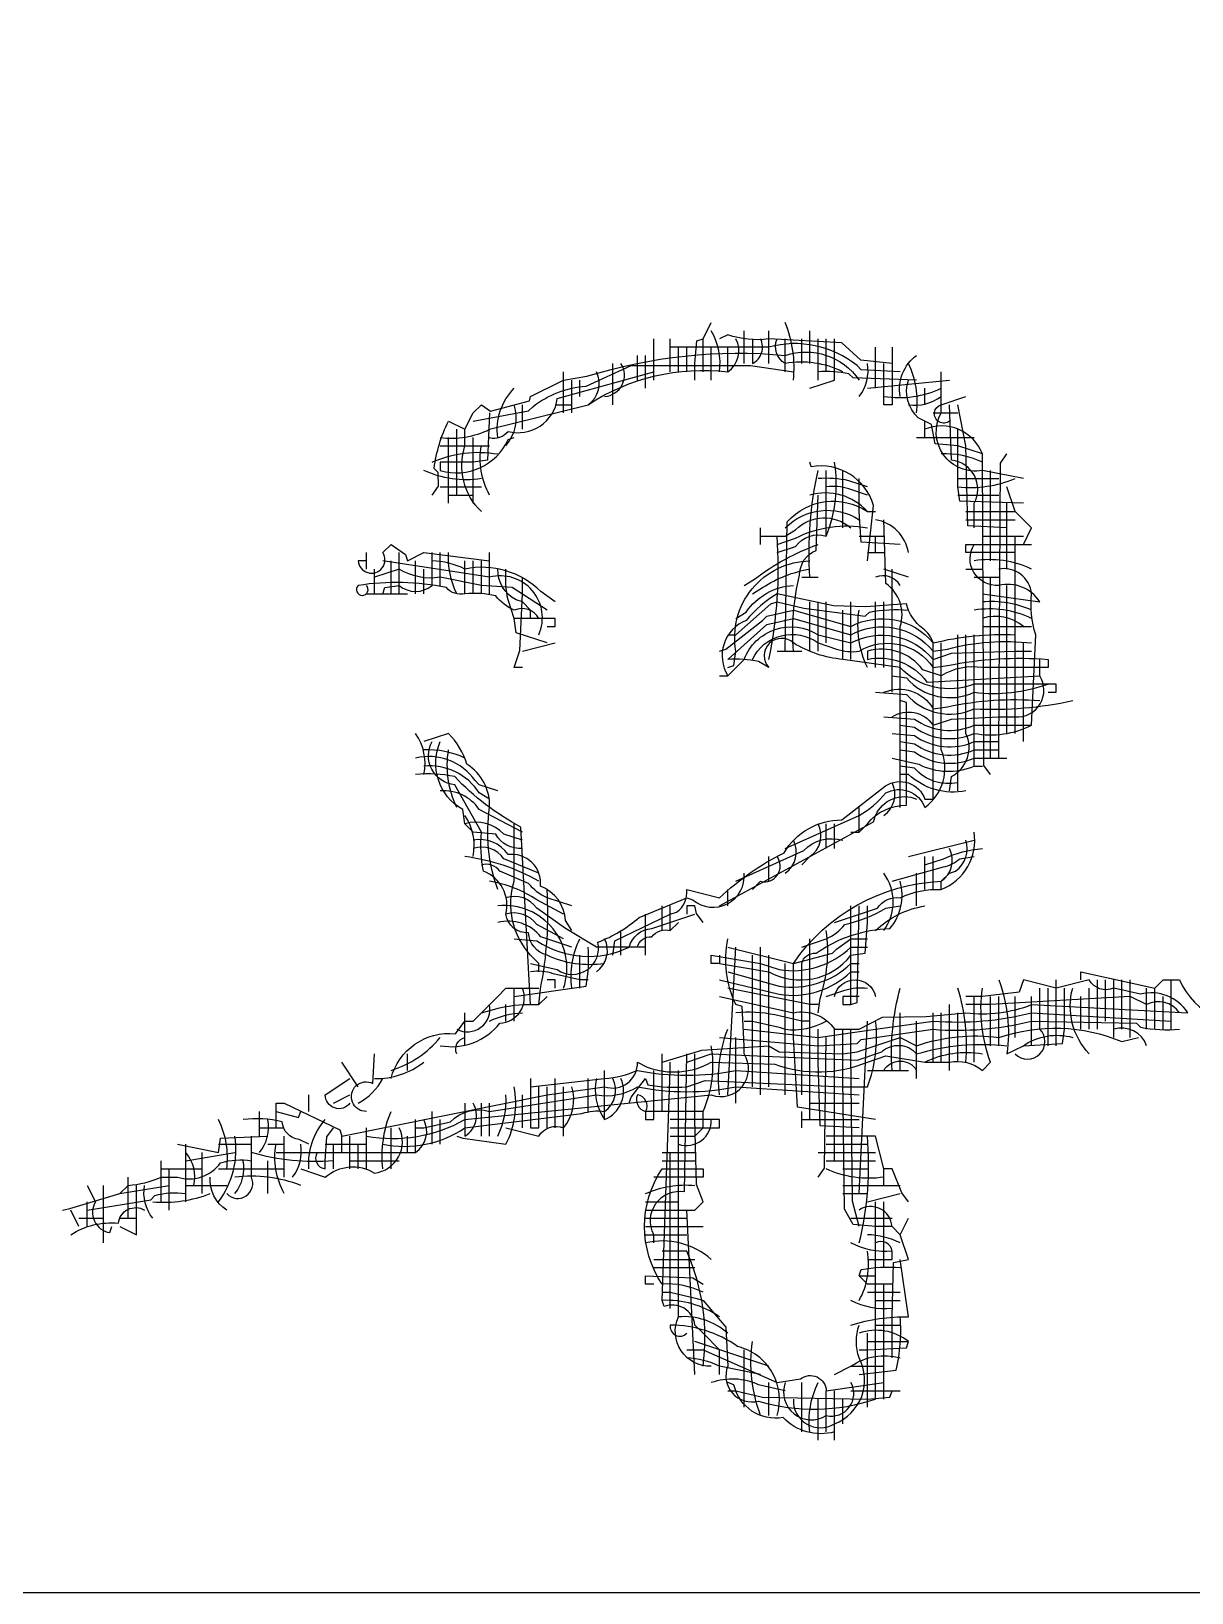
# Model space of a CAD drawing. Extents: x -89996 to 1006241, y -2176 to 440573.
# Drawn here: x 1002726 to 1003475, y 116143 to 117151 of the extents above; entities that cross this region are included whole.
import ezdxf

# ---------------------------------------------------------------- set-up
doc = ezdxf.new("R2010")
doc.units = 0
doc.header["$LTSCALE"] = 1000
doc.header["$MEASUREMENT"] = 0
doc.layers.add('PUB_TITLE', color=4, linetype='Continuous')
doc.layers.add('填充', color=251, linetype='Continuous')

# ---------------------------------------------------------------- blocks, each defined once
blk = doc.blocks.new('afsdff')
at = {"color": 7, "linetype": 'Continuous'}
for points in [[(2540512.18, 1890140.68), (2540512.18, 1890150.68), (2540513.43, 1890164.43), (2540517.18, 1890165.68), (2540522.18, 1890175.68)], [(2540542.18, 1890150.68), (2540542.18, 1890170.68)], [(2540557.18, 1890150.68), (2540557.18, 1890170.68)], [(2540582.18, 1890150.68), (2540582.18, 1890170.68)], [(2540487.18, 1890140.68), (2540487.18, 1890165.68)], [(2540497.18, 1890145.68), (2540497.18, 1890165.68)], [(2540502.18, 1890145.68), (2540502.18, 1890160.68)], [(2540507.18, 1890145.68), (2540507.18, 1890160.68)], [(2540517.18, 1890145.68), (2540517.18, 1890165.68)], [(2540522.18, 1890140.68), (2540522.18, 1890160.68)], [(2540532.18, 1890145.68), (2540532.18, 1890160.68)], [(2540567.18, 1890145.68), (2540567.18, 1890165.68)], [(2540577.18, 1890150.68), (2540577.18, 1890165.68)], [(2540582.18, 1890135.68), (2540597.18, 1890140.68), (2540597.18, 1890150.68), (2540597.18, 1890165.68)], [(2540587.18, 1890140.68), (2540587.18, 1890165.68)], [(2540592.18, 1890145.68), (2540592.18, 1890165.68)], [(2540622.18, 1890135.68), (2540622.18, 1890160.68)], [(2540632.18, 1890160.68), (2540632.18, 1890130.68), (2540632.18, 1890125.68), (2540627.18, 1890125.68), (2540627.18, 1890145.68), (2540627.18, 1890150.68)], [(2540462.18, 1890125.68), (2540462.18, 1890150.68)], [(2540477.18, 1890140.68), (2540477.18, 1890155.68)], [(2540482.18, 1890135.68), (2540482.18, 1890155.68)], [(2540432.18, 1890120.68), (2540432.18, 1890145.68)], [(2540437.18, 1890120.68), (2540437.18, 1890140.68)], [(2540442.18, 1890130.68), (2540442.18, 1890140.68)], [(2540617.18, 1890135.68), (2540667.18, 1890140.68)], [(2540652.18, 1890125.68), (2540652.18, 1890135.68)], [(2540407.18, 1890110.68), (2540407.18, 1890125.68)], [(2540427.18, 1890125.68), (2540437.18, 1890125.68)], [(2540657.18, 1890120.68), (2540672.18, 1890120.68)], [(2540702.18, 1890050.68), (2540678.43, 1890051.93), (2540677.18, 1890100.68), (2540672.18, 1890125.68)], [(2540367.18, 1890070.68), (2540367.18, 1890110.68)], [(2540652.18, 1890105.68), (2540652.18, 1890115.68)], [(2540712.18, 1890065.68), (2540673.43, 1890066.93), (2540672.18, 1890075.68), (2540672.18, 1890110.68)], [(2540362.18, 1890065.68), (2540362.18, 1890105.68)], [(2540377.18, 1890065.68), (2540377.18, 1890105.68)], [(2540647.18, 1890105.68), (2540682.18, 1890105.68)], [(2540357.18, 1890100.68), (2540387.18, 1890100.68)], [(2540697.18, 1889910.68), (2540697.18, 1889915.68), (2540698.18, 1890090.18), (2540702.18, 1890095.68)], [(2540592.18, 1890045.68), (2540592.18, 1890085.68)], [(2540602.18, 1890050.68), (2540602.18, 1890085.68)], [(2540692.18, 1890030.68), (2540692.18, 1890085.68)], [(2540357.18, 1890075.68), (2540382.18, 1890075.68)], [(2540637.18, 1890040.68), (2540613.43, 1890041.93), (2540612.18, 1890060.68), (2540612.18, 1890080.68)], [(2540672.18, 1890080.68), (2540697.18, 1890080.68)], [(2540712.18, 1890040.68), (2540717.18, 1890050.68), (2540707.18, 1890060.68), (2540702.18, 1890075.68)], [(2540362.18, 1890070.68), (2540377.18, 1890070.68)], [(2540672.18, 1890070.68), (2540697.18, 1890070.68)], [(2540702.18, 1890025.68), (2540702.18, 1890065.68)], [(2540677.18, 1890060.68), (2540707.18, 1890060.68)], [(2540677.18, 1890055.68), (2540707.18, 1890055.68)], [(2540552.18, 1890040.68), (2540552.18, 1890050.68)], [(2540612.18, 1890045.68), (2540627.18, 1890045.68)], [(2540622.18, 1890035.68), (2540622.18, 1890045.68)], [(2540687.18, 1890045.68), (2540712.18, 1890045.68)], [(2540707.18, 1889925.68), (2540707.18, 1890045.68)], [(2540312.18, 1890025.68), (2540312.18, 1890035.68)], [(2540332.18, 1890010.68), (2540332.18, 1890035.68)], [(2540357.18, 1890015.68), (2540357.18, 1890035.68)], [(2540387.18, 1890010.68), (2540387.18, 1890035.68)], [(2540617.18, 1890035.68), (2540627.18, 1890035.68)], [(2540707.18, 1890035.68), (2540677.18, 1890035.68), (2540677.18, 1890040.68), (2540717.18, 1890040.68)], [(2540317.18, 1890010.68), (2540317.18, 1890025.68)], [(2540327.18, 1890010.68), (2540327.18, 1890030.68)], [(2540342.18, 1890010.68), (2540342.18, 1890030.68)], [(2540347.18, 1890010.68), (2540347.18, 1890025.68)], [(2540372.18, 1890010.68), (2540372.18, 1890030.68)], [(2540377.18, 1890010.68), (2540377.18, 1890030.68)], [(2540382.18, 1890010.68), (2540382.18, 1890030.68)], [(2540642.18, 1890020.68), (2540627.18, 1890025.68)], [(2540632.18, 1889950.68), (2540632.18, 1890025.68)], [(2540677.18, 1890025.68), (2540687.18, 1890025.68)], [(2540407.18, 1889965.68), (2540402.18, 1889965.68), (2540405.68, 1889976.18), (2540407.18, 1890010.68), (2540407.18, 1890020.68)], [(2540577.18, 1890020.68), (2540587.18, 1890020.68)], [(2540682.18, 1890020.68), (2540697.18, 1890020.68)], [(2540692.18, 1889910.68), (2540692.18, 1890020.68)], [(2540702.18, 1889925.68), (2540702.18, 1890015.68)], [(2540312.18, 1890010.68), (2540337.18, 1890010.68)], [(2540582.18, 1889975.68), (2540582.18, 1890005.68)], [(2540587.18, 1889975.68), (2540587.18, 1890005.68)], [(2540592.18, 1889980.68), (2540592.18, 1890005.68)], [(2540602.18, 1889970.68), (2540602.18, 1890000.68)], [(2540607.18, 1889970.68), (2540607.18, 1890005.68)], [(2540622.18, 1889965.68), (2540622.18, 1890005.68)], [(2540627.18, 1889965.68), (2540627.18, 1890005.68)], [(2540422.18, 1889990.68), (2540427.18, 1889990.68), (2540427.18, 1889995.68), (2540407.18, 1889995.68), (2540402.18, 1889995.68)], [(2540687.18, 1889990.68), (2540717.18, 1889990.68)], [(2540407.18, 1889975.68), (2540427.18, 1889980.68)], [(2540672.18, 1889890.68), (2540672.18, 1889985.68)], [(2540682.18, 1889905.68), (2540682.18, 1889985.68)], [(2540712.18, 1889920.68), (2540712.18, 1889980.68)], [(2540562.18, 1889975.68), (2540577.18, 1889975.68)], [(2540612.18, 1889865.68), (2540612.18, 1889880.68)], [(2540592.18, 1889855.68), (2540592.18, 1889870.68)], [(2540597.18, 1889855.68), (2540597.18, 1889870.68)], [(2540642.18, 1889850.68), (2540682.18, 1889860.68)], [(2540557.18, 1889835.68), (2540557.18, 1889850.68)], [(2540652.18, 1889830.68), (2540652.18, 1889850.68)], [(2540657.18, 1889830.68), (2540657.18, 1889850.68)], [(2540647.18, 1889820.68), (2540647.18, 1889840.68)], [(2540532.18, 1889820.68), (2540532.18, 1889830.68)], [(2540492.18, 1889805.68), (2540492.18, 1889820.68)], [(2540497.18, 1889805.68), (2540497.18, 1889820.68)], [(2540517.18, 1889810.68), (2540513.18, 1889816.18), (2540512.18, 1889820.68), (2540507.18, 1889820.68), (2540507.18, 1889815.68)], [(2540612.18, 1889765.68), (2540607.18, 1889765.68), (2540602.18, 1889765.68), (2540602.18, 1889760.68), (2540607.18, 1889760.68), (2540607.18, 1889800.68), (2540607.18, 1889820.68)], [(2540607.18, 1889760.68), (2540610.93, 1889761.93), (2540612.18, 1889820.68)], [(2540482.18, 1889790.68), (2540482.18, 1889815.68)], [(2540467.18, 1889790.68), (2540467.18, 1889805.68)], [(2540532.18, 1889795.68), (2540572.18, 1889785.68), (2540595.93, 1889791.93), (2540598.43, 1889794.43), (2540607.18, 1889800.68), (2540617.18, 1889800.68)], [(2540582.18, 1889690.68), (2540582.18, 1889800.68)], [(2540442.18, 1889770.68), (2540442.18, 1889790.68)], [(2540532.18, 1889705.68), (2540537.18, 1889795.68)], [(2540547.18, 1889710.68), (2540547.18, 1889790.68)], [(2540552.18, 1889705.68), (2540552.18, 1889795.68)], [(2540557.18, 1889710.68), (2540557.18, 1889790.68)], [(2540567.18, 1889705.68), (2540567.18, 1889785.68)], [(2540402.18, 1889750.68), (2540402.18, 1889770.68)], [(2540427.18, 1889770.68), (2540427.18, 1889775.68), (2540422.18, 1889775.68)], [(2540587.18, 1889760.68), (2540582.18, 1889760.68), (2540532.18, 1889770.68)], [(2540712.18, 1889735.68), (2540735.93, 1889736.93), (2540737.18, 1889745.68), (2540737.18, 1889770.68)], [(2540727.18, 1889735.68), (2540727.18, 1889770.68)], [(2540732.18, 1889735.68), (2540732.18, 1889775.68)], [(2540752.18, 1889745.68), (2540752.18, 1889770.68)], [(2540757.18, 1889745.68), (2540757.18, 1889775.68)], [(2540762.18, 1889750.68), (2540762.18, 1889775.68)], [(2540767.18, 1889740.68), (2540767.18, 1889775.68)], [(2540772.18, 1889745.68), (2540772.18, 1889775.68)], [(2540777.18, 1889740.68), (2540777.18, 1889775.68)], [(2540787.18, 1889745.68), (2540787.18, 1889770.68)], [(2540792.18, 1889745.68), (2540792.18, 1889770.68)], [(2540802.18, 1889745.68), (2540802.18, 1889775.68)], [(2540397.18, 1889750.68), (2540397.18, 1889760.68)], [(2540667.18, 1889720.68), (2540667.18, 1889760.68)], [(2540682.18, 1889725.68), (2540682.18, 1889765.68)], [(2540692.18, 1889735.68), (2540692.18, 1889765.68)], [(2540697.18, 1889735.68), (2540697.18, 1889765.68)], [(2540707.18, 1889740.68), (2540707.18, 1889765.68)], [(2540717.18, 1889735.68), (2540717.18, 1889765.68)], [(2540747.18, 1889745.68), (2540747.18, 1889765.68)], [(2540797.18, 1889745.68), (2540797.18, 1889765.68)], [(2540372.18, 1889735.68), (2540372.18, 1889755.68)], [(2540612.18, 1889645.68), (2540617.18, 1889750.68)], [(2540637.18, 1889720.68), (2540637.18, 1889755.68)], [(2540647.18, 1889715.68), (2540647.18, 1889750.68)], [(2540657.18, 1889725.68), (2540657.18, 1889755.68)], [(2540662.18, 1889725.68), (2540662.18, 1889755.68)], [(2540672.18, 1889725.68), (2540672.18, 1889755.68)], [(2540537.18, 1889700.68), (2540537.18, 1889740.68)], [(2540612.18, 1889685.68), (2540588.43, 1889686.93), (2540587.18, 1889725.68), (2540587.18, 1889745.68)], [(2540587.18, 1889655.68), (2540591.18, 1889661.18), (2540592.18, 1889740.68)], [(2540597.18, 1889665.68), (2540597.18, 1889745.68)], [(2540632.18, 1889625.68), (2540622.18, 1889625.68), (2540608.43, 1889626.93), (2540603.18, 1889636.18), (2540602.18, 1889715.68), (2540602.18, 1889745.68)], [(2540612.18, 1889625.68), (2540608.18, 1889641.18), (2540607.18, 1889730.68), (2540607.18, 1889745.68)], [(2540337.18, 1889720.68), (2540337.18, 1889730.68)], [(2540482.18, 1889635.68), (2540492.18, 1889635.68), (2540512.18, 1889635.68), (2540517.18, 1889640.68), (2540513.18, 1889651.18), (2540512.18, 1889690.68), (2540512.18, 1889730.68)], [(2540492.18, 1889695.68), (2540492.18, 1889730.68)], [(2540307.18, 1889710.68), (2540297.18, 1889725.68)], [(2540412.18, 1889715.68), (2540412.18, 1889690.68), (2540412.18, 1889685.68), (2540417.18, 1889685.68), (2540417.18, 1889705.68), (2540417.18, 1889710.68)], [(2540427.18, 1889685.68), (2540427.18, 1889715.68)], [(2540447.18, 1889695.68), (2540447.18, 1889715.68)], [(2540457.18, 1889690.68), (2540457.18, 1889720.68)], [(2540517.18, 1889695.68), (2540482.18, 1889695.68), (2540482.18, 1889690.68), (2540487.18, 1889690.68), (2540487.18, 1889720.68)], [(2540617.18, 1889720.68), (2540642.18, 1889720.68)], [(2540277.18, 1889695.68), (2540277.18, 1889705.68)], [(2540292.18, 1889700.68), (2540302.18, 1889705.68)], [(2540407.18, 1889685.68), (2540407.18, 1889705.68)], [(2540422.18, 1889685.68), (2540422.18, 1889710.68)], [(2540432.18, 1889680.68), (2540432.18, 1889710.68)], [(2540247.18, 1889680.68), (2540247.18, 1889695.68)], [(2540257.18, 1889685.68), (2540257.18, 1889695.68), (2540270.93, 1889691.93), (2540272.18, 1889695.68)], [(2540352.18, 1889675.68), (2540352.18, 1889695.68)], [(2540382.18, 1889680.68), (2540382.18, 1889700.68)], [(2540387.18, 1889680.68), (2540387.18, 1889700.68)], [(2540577.18, 1889685.68), (2540577.18, 1889695.68)], [(2540582.18, 1889700.68), (2540612.18, 1889700.68)], [(2540247.18, 1889685.68), (2540262.18, 1889685.68)], [(2540312.18, 1889660.68), (2540312.18, 1889685.68)], [(2540327.18, 1889660.68), (2540327.18, 1889685.68)], [(2540342.18, 1889670.68), (2540342.18, 1889690.68)], [(2540357.18, 1889675.68), (2540357.18, 1889690.68)], [(2540497.18, 1889685.68), (2540522.18, 1889685.68), (2540527.18, 1889685.68), (2540527.18, 1889690.68), (2540502.18, 1889690.68), (2540497.18, 1889690.68)], [(2540577.18, 1889690.68), (2540612.18, 1889690.68)], [(2540197.18, 1889675.68), (2540222.18, 1889670.68), (2540223.43, 1889679.43), (2540252.18, 1889680.68)], [(2540202.18, 1889640.68), (2540202.18, 1889675.68)], [(2540222.18, 1889675.68), (2540242.18, 1889675.68)], [(2540252.18, 1889675.68), (2540262.18, 1889675.68)], [(2540262.18, 1889655.68), (2540262.18, 1889680.68)], [(2540287.18, 1889675.68), (2540312.18, 1889675.68)], [(2540292.18, 1889660.68), (2540292.18, 1889675.68)], [(2540297.18, 1889670.68), (2540297.18, 1889680.68)], [(2540302.18, 1889660.68), (2540302.18, 1889680.68)], [(2540307.18, 1889660.68), (2540307.18, 1889675.68)], [(2540337.18, 1889670.68), (2540337.18, 1889680.68)], [(2540642.18, 1889640.68), (2540638.18, 1889646.18), (2540632.18, 1889660.68), (2540627.18, 1889660.68), (2540622.18, 1889680.68), (2540592.18, 1889680.68)], [(2540592.18, 1889675.68), (2540617.18, 1889675.68)], [(2540187.18, 1889640.68), (2540187.18, 1889665.68)], [(2540202.18, 1889665.68), (2540232.18, 1889670.68)], [(2540212.18, 1889645.68), (2540212.18, 1889670.68)], [(2540252.18, 1889645.68), (2540252.18, 1889665.68)], [(2540302.18, 1889665.68), (2540332.18, 1889665.68)], [(2540492.18, 1889670.68), (2540512.18, 1889670.68)], [(2540492.18, 1889665.68), (2540512.18, 1889665.68)], [(2540497.18, 1889575.68), (2540497.18, 1889670.68)], [(2540587.18, 1889670.68), (2540622.18, 1889670.68)], [(2540592.18, 1889665.68), (2540622.18, 1889665.68)], [(2540167.18, 1889630.68), (2540167.18, 1889655.68)], [(2540187.18, 1889660.68), (2540212.18, 1889660.68)], [(2540192.18, 1889635.68), (2540192.18, 1889660.68)], [(2540222.18, 1889660.68), (2540262.18, 1889660.68)], [(2540602.18, 1889660.68), (2540617.18, 1889660.68)], [(2540627.18, 1889650.68), (2540627.18, 1889660.68)], [(2540152.18, 1889615.68), (2540152.18, 1889650.68)], [(2540162.18, 1889625.68), (2540172.18, 1889620.68), (2540172.18, 1889645.68), (2540172.18, 1889650.68)], [(2540162.18, 1889645.68), (2540192.18, 1889650.68)], [(2540202.18, 1889650.68), (2540227.18, 1889650.68)], [(2540602.18, 1889650.68), (2540637.18, 1889650.68)], [(2540602.18, 1889645.68), (2540617.18, 1889645.68)], [(2540617.18, 1889640.68), (2540637.18, 1889645.68)], [(2540137.18, 1889625.68), (2540132.18, 1889635.68)], [(2540142.18, 1889625.68), (2540142.18, 1889640.68)], [(2540482.18, 1889640.68), (2540502.18, 1889640.68)], [(2540512.18, 1889535.68), (2540507.18, 1889635.68)], [(2540627.18, 1889600.68), (2540627.18, 1889640.68)], [(2540137.18, 1889630.68), (2540152.18, 1889630.68)], [(2540162.18, 1889630.68), (2540172.18, 1889630.68)], [(2540482.18, 1889630.68), (2540507.18, 1889630.68)], [(2540607.18, 1889630.68), (2540632.18, 1889630.68)], [(2540632.18, 1889545.68), (2540632.18, 1889570.68), (2540633.18, 1889603.68), (2540642.18, 1889605.68), (2540637.18, 1889620.68), (2540642.18, 1889630.68)], [(2540482.18, 1889625.68), (2540517.18, 1889625.68)], [(2540482.18, 1889620.68), (2540507.18, 1889620.68)], [(2540487.18, 1889605.68), (2540512.18, 1889605.68)], [(2540487.18, 1889600.68), (2540512.18, 1889600.68)], [(2540487.18, 1889590.68), (2540482.18, 1889590.68), (2540482.18, 1889595.68), (2540510.93, 1889594.43), (2540517.18, 1889590.68)], [(2540612.18, 1889595.68), (2540622.18, 1889595.68)], [(2540627.18, 1889520.68), (2540627.18, 1889590.68)], [(2540617.18, 1889585.68), (2540637.18, 1889585.68)], [(2540622.18, 1889580.68), (2540637.18, 1889580.68)], [(2540617.18, 1889515.68), (2540617.18, 1889560.68)], [(2540622.18, 1889565.68), (2540637.18, 1889565.68)], [(2540557.18, 1889540.68), (2540512.18, 1889555.68)], [(2540542.18, 1889515.68), (2540542.18, 1889550.68)], [(2540617.18, 1889555.68), (2540642.18, 1889555.68)], [(2540607.18, 1889540.68), (2540627.18, 1889540.68)], [(2540532.18, 1889525.68), (2540537.18, 1889525.68), (2540553.43, 1889521.93), (2540617.18, 1889520.68), (2540630.93, 1889521.93), (2540632.18, 1889525.68)], [(2540557.18, 1889510.68), (2540557.18, 1889530.68)], [(2540577.18, 1889500.68), (2540577.18, 1889530.68)], [(2540592.18, 1889500.68), (2540592.18, 1889525.68)], [(2540597.18, 1889495.68), (2540597.18, 1889525.68)], [(2540607.18, 1889525.68), (2540637.18, 1889525.68)], [(2540587.18, 1889495.68), (2540587.18, 1889520.68)], [(2540602.18, 1889505.68), (2540602.18, 1889520.68)]]:
    blk.add_lwpolyline(points, dxfattribs=at)
for points in [[(2540527.18, 1890145.68, 0.162278), (2540522.18, 1890170.68)], [(2540632.18, 1890150.68), (2540613.18, 1890152.68), (2540601.59, 1890163.33), (2540557.18, 1890165.68, -0.117598), (2540532.18, 1890168.18), (2540527.18, 1890165.68)], [(2540572.18, 1890140.68, 0.123106), (2540567.18, 1890175.68)], [(2540357.18, 1890105.68, 0.145478), (2540387.18, 1890110.68), (2540447.18, 1890125.68, -0.175878), (2540532.18, 1890145.68, 0.377348), (2540537.18, 1890165.68)], [(2540637.18, 1890145.68), (2540613.43, 1890146.93), (2540610.93, 1890149.43, 0.241713), (2540557.18, 1890160.68), (2540497.18, 1890160.68)], [(2540547.18, 1890165.68), (2540547.18, 1890150.68, 0.414214), (2540552.18, 1890165.68)], [(2540602.18, 1890145.68, 0.162278), (2540567.18, 1890150.68, -0.375), (2540562.18, 1890165.68)], [(2540352.18, 1890070.68), (2540356.18, 1890076.18), (2540355.93, 1890084.43), (2540353.43, 1890086.93, -0.083455), (2540362.18, 1890115.68), (2540372.18, 1890110.68), (2540377.18, 1890120.68), (2540382.18, 1890125.68), (2540387.68, 1890121.68), (2540411.43, 1890127.93), (2540412.18, 1890130.68), (2540432.18, 1890140.68), (2540446.43, 1890142.93, -0.099113), (2540567.18, 1890155.68, -0.334029), (2540612.18, 1890140.68)], [(2540377.18, 1890115.68), (2540410.93, 1890121.93), (2540413.43, 1890124.43, -0.147895), (2540445.93, 1890136.93), (2540473.43, 1890149.43), (2540545.93, 1890149.43), (2540572.18, 1890145.68)], [(2540457.18, 1890130.68, 0.57437), (2540467.18, 1890150.68)], [(2540612.18, 1890130.68, 0.216752), (2540617.18, 1890150.68)], [(2540637.18, 1890130.68, -0.284595), (2540647.18, 1890155.68)], [(2540647.18, 1890120.68, 0.146769), (2540642.18, 1890150.68)], [(2540387.18, 1890105.68, 0.293702), (2540398.43, 1890109.43, 0.452478), (2540428.43, 1890129.43), (2540487.18, 1890145.68)], [(2540447.18, 1890125.68, 0.377348), (2540452.18, 1890145.68)], [(2540647.18, 1890140.68), (2540608.43, 1890141.93), (2540605.93, 1890144.43, 0.071068), (2540587.18, 1890145.68)], [(2540687.18, 1890095.68), (2540672.18, 1890100.68), (2540658.43, 1890101.93), (2540656.18, 1890113.68), (2540648.18, 1890117.68, -0.296943), (2540642.18, 1890140.68)], [(2540712.18, 1890080.68), (2540687.18, 1890085.68, -0.637653), (2540662.18, 1890120.68), (2540662.18, 1890145.68)], [(2540392.18, 1890105.68, -0.232812), (2540402.18, 1890135.68)], [(2540627.18, 1890130.68, 0.148998), (2540662.18, 1890135.68)], [(2540642.18, 1890125.68, 0.20335), (2540662.18, 1890130.68)], [(2540667.18, 1890115.68, -1.220827), (2540662.18, 1890125.68), (2540677.18, 1890130.68)], [(2540387.18, 1890120.68), (2540385.93, 1890091.93), (2540377.18, 1890090.68), (2540372.18, 1890090.68), (2540357.18, 1890090.68), (2540357.18, 1890085.68, 0.376719), (2540398.43, 1890104.43), (2540402.18, 1890105.68)], [(2540397.18, 1890100.68, 0.259426), (2540402.18, 1890125.68)], [(2540682.18, 1890050.68), (2540682.18, 1890065.68, 0.536775), (2540668.43, 1890091.93), (2540667.18, 1890125.68)], [(2540382.18, 1890060.68, -0.288235), (2540372.18, 1890100.68), (2540372.18, 1890110.68)], [(2540692.18, 1889900.68), (2540688.18, 1889906.18), (2540687.18, 1890095.68, 0.424269), (2540652.18, 1890110.68)], [(2540352.18, 1890090.68, -0.149404), (2540392.18, 1890095.68)], [(2540387.18, 1890070.68, -0.171293), (2540382.18, 1890100.68)], [(2540687.18, 1890090.68, 0.125644), (2540662.18, 1890095.68)], [(2540382.18, 1890080.68, -0.148998), (2540347.18, 1890085.68)], [(2540562.18, 1890035.68), (2540573.43, 1890039.43, -0.320465), (2540592.18, 1890045.68, 0.133918), (2540597.18, 1890090.68)], [(2540582.18, 1890020.68, -0.071068), (2540587.18, 1890085.68)], [(2540617.18, 1890030.68), (2540620.93, 1890064.43, 0.381531), (2540582.93, 1890087.93), (2540582.18, 1890090.68)], [(2540617.18, 1890075.68), (2540605.93, 1890079.43, 0.071068), (2540587.18, 1890080.68)], [(2540617.18, 1890070.68), (2540605.93, 1890074.43, 0.113888), (2540592.18, 1890075.68)], [(2540672.18, 1890075.68, 0.123106), (2540707.18, 1890080.68)], [(2540567.18, 1889975.68), (2540568.43, 1890054.43, -0.374104), (2540617.18, 1890060.68), (2540622.18, 1890060.68)], [(2540572.18, 1889975.68, -0.081278), (2540575.93, 1890021.93, -0.310844), (2540585.93, 1890036.93), (2540587.18, 1890070.68)], [(2540617.18, 1890060.68, 0.285009), (2540582.18, 1890070.68)], [(2540552.18, 1890045.68), (2540567.18, 1890045.68), (2540573.43, 1890049.43, -0.398604), (2540607.18, 1890050.68)], [(2540567.18, 1890050.68, -0.356017), (2540612.18, 1890055.68)], [(2540642.18, 1890035.68, 0.321243), (2540622.18, 1890055.68)], [(2540637.18, 1889880.68), (2540637.18, 1889990.68, 0.326326), (2540628.43, 1890016.93), (2540627.18, 1890055.68)], [(2540557.18, 1889970.68, 0.071068), (2540562.18, 1890045.68)], [(2540562.18, 1890040.68), (2540573.43, 1890044.43, -0.168181), (2540617.18, 1890050.68)], [(2540312.18, 1890030.68), (2540307.18, 1890030.68, 1.282278), (2540322.18, 1890035.68), (2540327.18, 1890040.68), (2540335.93, 1890034.43), (2540337.18, 1890030.68), (2540347.18, 1890035.68), (2540387.18, 1890030.68)], [(2540322.18, 1890010.68), (2540323.43, 1890014.43), (2540332.18, 1890015.68, 0.360128), (2540352.18, 1890015.68), (2540352.18, 1890035.68)], [(2540367.18, 1890010.68, -0.125644), (2540362.18, 1890035.68)], [(2540542.18, 1890015.68), (2540548.43, 1890019.43, -0.076197), (2540587.18, 1890040.68)], [(2540687.18, 1890010.68), (2540722.18, 1890005.68, 0.322468), (2540697.18, 1890015.68, -0.611936), (2540682.18, 1890040.68)], [(2540422.18, 1890000.68), (2540400.93, 1890014.43), (2540382.18, 1890015.68), (2540357.18, 1890020.68, -0.182402), (2540332.18, 1890025.68), (2540317.18, 1890020.68)], [(2540417.18, 1889985.68, 0.627992), (2540387.18, 1890020.68), (2540322.18, 1890030.68)], [(2540427.18, 1890005.68), (2540418.43, 1890011.93, 0.252266), (2540372.18, 1890025.68, 0.101873), (2540352.18, 1890030.68)], [(2540412.18, 1889995.68), (2540412.18, 1890000.68), (2540407.18, 1890005.68), (2540403.43, 1890006.93, -0.290376), (2540392.18, 1890025.68)], [(2540422.18, 1889980.68), (2540403.43, 1889986.93), (2540402.18, 1889995.68), (2540398.43, 1890006.93, -0.071068), (2540397.18, 1890025.68)], [(2540532.18, 1889965.68), (2540535.93, 1889966.93), (2540537.18, 1889975.68, -0.462295), (2540582.18, 1890030.68)], [(2540547.18, 1890010.68), (2540553.43, 1890014.43, -0.104378), (2540582.18, 1890025.68)], [(2540637.18, 1889930.68), (2540645.93, 1889929.43, 0.27004), (2540682.18, 1889925.68, 0.162278), (2540717.18, 1889930.68), (2540719.68, 1889985.68, -0.101821), (2540717.18, 1890010.68, 0.431046), (2540697.18, 1890025.68)], [(2540717.18, 1890025.68, 0.148998), (2540682.18, 1890030.68)], [(2540417.18, 1889995.68, 0.375), (2540402.18, 1890000.68, -0.123106), (2540390.93, 1890009.43, 0.071068), (2540372.18, 1890010.68, -0.293702), (2540360.93, 1890014.43, 0.089586), (2540307.18, 1890015.68, 2.414214), (2540312.18, 1890015.68)], [(2540537.18, 1889995.68), (2540543.43, 1889999.43, -0.236068), (2540572.18, 1890015.68)], [(2540637.18, 1890015.68, 0.375), (2540622.18, 1890020.68)], [(2540462.18, 1889790.68), (2540463.43, 1889799.43), (2540497.18, 1889815.68), (2540500.93, 1889816.93, 0.290211), (2540507.18, 1889830.68), (2540527.18, 1889825.68, -0.075161), (2540566.43, 1889852.93, -0.26806), (2540601.59, 1889873.04), (2540628.18, 1889893.68, -0.488916), (2540652.18, 1889885.68), (2540657.18, 1889885.68), (2540657.18, 1889975.68), (2540657.18, 1889980.68, 0.181335), (2540650.93, 1889989.43, -0.162278), (2540640.93, 1890004.43), (2540616.18, 1890002.68), (2540596.59, 1890003.33), (2540562.18, 1890010.68, 0.082763), (2540543.43, 1889994.43, 0.466162), (2540532.18, 1889960.68)], [(2540527.18, 1889975.68), (2540530.93, 1889976.93), (2540553.43, 1889994.43), (2540555.93, 1889996.93), (2540572.18, 1890000.68), (2540607.18, 1889990.68, -0.361218), (2540657.18, 1889980.68, -0.071682), (2540707.18, 1889985.68)], [(2540532.18, 1889985.68), (2540537.18, 1889985.68), (2540558.43, 1890004.43), (2540562.18, 1890005.68), (2540578.43, 1890001.93), (2540615.93, 1889996.93), (2540618.43, 1889999.43, -0.071068), (2540642.18, 1890000.68)], [(2540617.18, 1889965.68, -0.148998), (2540612.18, 1890000.68)], [(2540717.18, 1889995.68, 0.148998), (2540682.18, 1890000.68)], [(2540717.18, 1890000.68, 0.128288), (2540687.18, 1890005.68)], [(2540712.18, 1889990.68, 0.259426), (2540687.18, 1889995.68)], [(2540527.18, 1889960.68), (2540532.18, 1889960.68), (2540542.18, 1889970.68, -0.477041), (2540587.18, 1889985.68), (2540607.18, 1889980.68, -0.361218), (2540657.18, 1889970.68), (2540668.43, 1889974.43), (2540707.18, 1889975.68), (2540717.18, 1889975.68)], [(2540727.18, 1889950.68), (2540732.18, 1889950.68), (2540732.18, 1889955.68), (2540687.18, 1889955.68), (2540682.18, 1889955.68, -0.306811), (2540637.18, 1889965.68), (2540602.18, 1889970.68, -0.113508), (2540572.18, 1889980.68, 0.961867), (2540557.18, 1889965.68), (2540550.93, 1889969.43, 0.071068), (2540532.18, 1889970.68), (2540555.93, 1889991.93), (2540572.18, 1889995.68), (2540607.18, 1889985.68, -0.361218), (2540657.18, 1889975.68), (2540665.93, 1889976.93, -0.094883), (2540717.18, 1889980.68)], [(2540547.18, 1889970.68, -0.471496), (2540587.18, 1889980.68), (2540598.43, 1889976.93, 0.113888), (2540612.18, 1889975.68, -0.401867), (2540657.18, 1889965.68), (2540665.93, 1889966.93, -0.071068), (2540727.18, 1889970.68), (2540727.18, 1889965.68), (2540687.18, 1889965.68, 0.182402), (2540662.18, 1889960.68), (2540650.93, 1889964.43, 0.312376), (2540617.18, 1889975.68), (2540617.18, 1889970.68, -0.298588), (2540653.43, 1889956.93), (2540722.18, 1889960.68)], [(2540567.18, 1889855.68), (2540612.18, 1889875.68, 0.09294), (2540628.43, 1889889.43, -0.454667), (2540652.18, 1889880.68, 0.348901), (2540662.18, 1889915.68), (2540662.18, 1889980.68)], [(2540667.18, 1889890.68), (2540668.43, 1889899.43, 0.400658), (2540677.18, 1889925.68), (2540677.18, 1889985.68)], [(2540632.18, 1889935.68, -0.410981), (2540657.18, 1889930.68), (2540668.43, 1889934.43), (2540697.18, 1889935.68), (2540707.18, 1889935.68, 0.611936), (2540722.18, 1889960.68), (2540722.18, 1889970.68)], [(2540632.18, 1889960.68), (2540640.93, 1889959.43, 0.333446), (2540682.18, 1889950.68, 0.113888), (2540727.18, 1889955.68)], [(2540622.18, 1889950.68), (2540640.93, 1889949.43, 0.333446), (2540682.18, 1889940.68, 0.067868), (2540742.18, 1889945.68)], [(2540627.18, 1889950.68, -0.378888), (2540657.18, 1889940.68), (2540665.93, 1889941.93, -0.071068), (2540722.18, 1889945.68)], [(2540607.18, 1889865.68), (2540612.18, 1889865.68), (2540617.18, 1889870.68, -0.232909), (2540640.93, 1889881.93), (2540640.93, 1889944.43), (2540637.18, 1889945.68)], [(2540627.18, 1889935.68), (2540645.93, 1889934.43, 0.27004), (2540682.18, 1889930.68), (2540717.18, 1889930.68)], [(2540347.18, 1889900.68, 0.205258), (2540342.18, 1889925.68)], [(2540392.18, 1889830.68, -0.123106), (2540387.18, 1889880.68, 0.268591), (2540373.43, 1889906.93, 0.115328), (2540362.18, 1889925.68), (2540347.18, 1889920.68)], [(2540457.18, 1889785.68, -0.148998), (2540422.18, 1889790.68, -0.325944), (2540410.93, 1889804.43, -0.409836), (2540397.18, 1889815.68, 0.375151), (2540383.43, 1889841.93, -0.071068), (2540382.18, 1889865.68), (2540365.93, 1889894.43, -0.536775), (2540352.18, 1889920.68)], [(2540407.18, 1889855.68, -0.296243), (2540390.93, 1889864.43), (2540377.18, 1889865.68), (2540372.18, 1889870.68), (2540370.93, 1889879.43, -0.390984), (2540357.18, 1889920.68)], [(2540632.18, 1889925.68), (2540645.93, 1889924.43, 0.27004), (2540682.18, 1889920.68), (2540697.18, 1889920.68)], [(2540637.18, 1889920.68), (2540645.93, 1889919.43, 0.27004), (2540682.18, 1889915.68), (2540697.18, 1889915.68)], [(2540392.18, 1889890.68), (2540380.93, 1889894.43), (2540378.43, 1889896.93, 0.306493), (2540342.18, 1889910.68)], [(2540372.18, 1889910.68, 0.119092), (2540347.18, 1889915.68)], [(2540367.18, 1889880.68, -0.148998), (2540362.18, 1889915.68)], [(2540637.18, 1889915.68), (2540645.93, 1889914.43, 0.27004), (2540682.18, 1889910.68), (2540702.18, 1889910.68)], [(2540387.18, 1889885.68), (2540380.93, 1889889.43, 0.283382), (2540347.18, 1889905.68)], [(2540632.18, 1889910.68), (2540648.43, 1889906.93, 0.216423), (2540682.18, 1889905.68), (2540687.18, 1889905.68)], [(2540672.18, 1889895.68, -0.270349), (2540645.93, 1889904.43), (2540637.18, 1889905.68)], [(2540412.18, 1889760.68), (2540406.18, 1889868.68, -0.082332), (2540365.93, 1889899.43, 0.071068), (2540342.18, 1889900.68)], [(2540627.18, 1889875.68, 0.377348), (2540632.18, 1889895.68)], [(2540677.18, 1889890.68, -0.238607), (2540642.18, 1889900.68), (2540637.18, 1889900.68)], [(2540407.18, 1889865.68), (2540380.93, 1889879.43, 0.26679), (2540357.18, 1889890.68)], [(2540527.18, 1889820.68), (2540620.93, 1889871.93), (2540622.18, 1889875.68, -0.41678), (2540647.18, 1889885.68)], [(2540377.18, 1889850.68, 0.205258), (2540372.18, 1889875.68)], [(2540407.18, 1889860.68), (2540395.93, 1889864.43, 0.275633), (2540372.18, 1889870.68)], [(2540417.18, 1889780.68), (2540417.18, 1889785.68), (2540412.18, 1889790.68, -0.266412), (2540402.18, 1889835.68), (2540402.18, 1889870.68)], [(2540577.18, 1889845.68), (2540582.18, 1889850.68, 0.377348), (2540587.18, 1889870.68)], [(2540597.18, 1889810.68), (2540623.43, 1889819.43, -0.290211), (2540637.18, 1889825.68, -0.125644), (2540662.18, 1889830.68, 0.347802), (2540682.18, 1889865.68)], [(2540437.18, 1889805.68), (2540433.43, 1889811.93, 0.293368), (2540418.18, 1889832.68, 0.485688), (2540398.43, 1889851.93, 0.303577), (2540377.18, 1889860.68)], [(2540417.18, 1889840.68), (2540395.93, 1889849.43, 0.320465), (2540377.18, 1889855.68)], [(2540537.18, 1889835.68), (2540578.43, 1889854.43, -0.275633), (2540602.18, 1889860.68)], [(2540567.18, 1889840.68, 0.377348), (2540572.18, 1889860.68)], [(2540622.18, 1889690.68), (2540574.68, 1889698.18), (2540572.18, 1889740.68), (2540572.18, 1889785.68, -0.237398), (2540662.18, 1889835.68, 0.377348), (2540667.18, 1889855.68)], [(2540652.18, 1889845.68), (2540663.43, 1889849.43, -0.083886), (2540687.18, 1889855.68)], [(2540662.18, 1889830.68), (2540662.18, 1889835.68), (2540667.18, 1889840.68), (2540670.93, 1889841.93, 0.320465), (2540677.18, 1889860.68)], [(2540417.18, 1889835.68, 0.100387), (2540372.18, 1889850.68)], [(2540437.18, 1889820.68), (2540422.18, 1889825.68, -0.123106), (2540410.93, 1889834.43), (2540393.43, 1889841.93, 0.312376), (2540382.18, 1889845.68)], [(2540547.18, 1889830.68), (2540552.18, 1889835.68, 0.704996), (2540562.18, 1889850.68)], [(2540632.18, 1889835.68), (2540663.43, 1889844.43, 0.133918), (2540673.43, 1889849.43), (2540682.18, 1889850.68)], [(2540432.18, 1889815.68), (2540415.93, 1889824.43, 0.104378), (2540387.18, 1889835.68)], [(2540412.18, 1889785.68), (2540428.43, 1889781.93, 0.685369), (2540453.18, 1889798.68, 0.087288), (2540478.18, 1889813.68), (2540507.18, 1889825.68), (2540510.93, 1889824.43, 0.67346), (2540542.18, 1889840.68)], [(2540577.18, 1889705.68), (2540577.18, 1889785.68, -0.369924), (2540585.93, 1889791.93, -0.146477), (2540630.93, 1889806.93, 0.245819), (2540637.18, 1889835.68)], [(2540627.18, 1889805.68, 0.325564), (2540627.18, 1889840.68)], [(2540482.18, 1889795.68), (2540452.18, 1889795.68), (2540433.43, 1889806.93), (2540415.93, 1889819.43, 0.320465), (2540397.18, 1889825.68)], [(2540417.18, 1889760.68), (2540418.18, 1889770.18, 0.065294), (2540422.18, 1889830.68)], [(2540432.18, 1889770.68, 0.550439), (2540392.18, 1889820.68)], [(2540432.18, 1889800.68), (2540415.93, 1889809.43, 0.320465), (2540397.18, 1889815.68)], [(2540527.18, 1889785.68), (2540557.18, 1889780.68, 0.371438), (2540607.18, 1889790.68), (2540615.93, 1889791.93), (2540617.18, 1889810.68), (2540617.18, 1889820.68)], [(2540577.18, 1889795.68), (2540592.18, 1889800.68, 0.123106), (2540603.43, 1889809.43, 0.084026), (2540628.43, 1889819.43), (2540637.18, 1889820.68)], [(2540622.18, 1889805.68, -0.154661), (2540652.18, 1889820.68)], [(2540437.18, 1889795.68), (2540418.43, 1889801.93, 0.291201), (2540392.18, 1889810.68)], [(2540402.18, 1889800.68), (2540415.93, 1889799.43, 0.264581), (2540472.18, 1889795.68, -0.325944), (2540485.93, 1889806.93), (2540512.18, 1889815.68)], [(2540477.18, 1889795.68, -0.369924), (2540485.93, 1889801.93, -0.312376), (2540497.18, 1889805.68), (2540502.18, 1889810.68)], [(2540312.18, 1889680.68, 0.174071), (2540372.18, 1889690.68), (2540522.18, 1889705.68, 0.716283), (2540542.18, 1889730.68), (2540542.18, 1889735.68), (2540540.93, 1889759.43), (2540537.18, 1889760.68, -0.162278), (2540532.18, 1889800.68)], [(2540437.18, 1889770.68, -0.146769), (2540442.18, 1889800.68)], [(2540452.18, 1889780.68, 0.377348), (2540457.18, 1889800.68)], [(2540587.18, 1889755.68), (2540588.43, 1889764.43, 0.113888), (2540592.18, 1889805.68)], [(2540402.18, 1889765.68), (2540445.93, 1889771.93, 0.071068), (2540447.18, 1889795.68)], [(2540527.18, 1889790.68), (2540527.18, 1889785.68), (2540522.18, 1889785.68), (2540522.18, 1889790.68), (2540552.18, 1889785.68), (2540563.43, 1889781.93, 0.234616), (2540607.18, 1889795.68), (2540617.18, 1889795.68)], [(2540447.18, 1889775.68), (2540442.18, 1889775.68), (2540425.93, 1889779.43, 0.113888), (2540412.18, 1889780.68)], [(2540527.18, 1889775.68), (2540563.43, 1889766.93, 0.234616), (2540607.18, 1889780.68), (2540612.18, 1889780.68)], [(2540532.18, 1889780.68), (2540563.43, 1889771.93, 0.234616), (2540607.18, 1889785.68), (2540612.18, 1889785.68)], [(2540747.18, 1889775.68), (2540747.18, 1889780.68), (2540792.18, 1889770.68), (2540797.18, 1889775.68), (2540807.18, 1889775.68, 0.36115), (2540860.93, 1889749.43), (2540872.18, 1889745.68), (2540872.18, 1889750.68), (2540860.93, 1889754.43, 0.071068), (2540842.18, 1889755.68)], [(2540257.18, 1889695.68), (2540257.18, 1889700.68), (2540262.18, 1889700.68), (2540295.93, 1889684.43), (2540297.18, 1889680.68), (2540422.18, 1889705.68), (2540457.18, 1889710.68, 0.525098), (2540477.18, 1889725.68), (2540483.18, 1889722.68, 0.222972), (2540522.18, 1889725.68), (2540560.93, 1889724.43, 0.190082), (2540617.18, 1889725.68), (2540628.43, 1889729.43), (2540652.18, 1889725.68), (2540667.18, 1889725.68, -0.216752), (2540687.18, 1889720.68), (2540692.18, 1889725.68, -0.123106), (2540687.18, 1889770.68)], [(2540327.18, 1889715.68, -0.37133), (2540366.43, 1889742.93), (2540372.18, 1889750.68), (2540377.18, 1889750.68), (2540392.18, 1889765.68), (2540397.18, 1889770.68), (2540417.18, 1889770.68)], [(2540357.18, 1889735.68, 0.280431), (2540393.43, 1889749.43, 0.522302), (2540407.18, 1889770.68)], [(2540527.18, 1889765.68), (2540572.18, 1889755.68, -0.305548), (2540597.18, 1889745.68), (2540612.18, 1889745.68), (2540626.43, 1889752.93), (2540652.93, 1889753.43), (2540677.18, 1889755.68, 0.123106), (2540717.18, 1889760.68), (2540812.18, 1889755.68, 0.32589), (2540783.43, 1889766.93), (2540767.18, 1889770.68, -0.375), (2540752.18, 1889775.68), (2540732.18, 1889770.68), (2540712.18, 1889775.68), (2540709.68, 1889768.18), (2540687.18, 1889765.68), (2540677.18, 1889765.68)], [(2540592.18, 1889765.68), (2540603.43, 1889769.43, -0.113888), (2540617.18, 1889770.68)], [(2540597.18, 1889765.68, -0.807663), (2540622.18, 1889765.68)], [(2540632.18, 1889720.68, -0.082763), (2540637.18, 1889770.68)], [(2540677.18, 1889725.68, 0.09902), (2540672.18, 1889770.68)], [(2540697.18, 1889775.68, -0.123106), (2540702.18, 1889730.68), (2540712.18, 1889735.68, -0.223304), (2540742.18, 1889740.68)], [(2540707.18, 1889730.68, 1), (2540722.18, 1889745.68), (2540722.18, 1889770.68)], [(2540752.18, 1889730.68, -0.261951), (2540742.18, 1889770.68)], [(2540367.18, 1889745.68, 0.630432), (2540387.18, 1889760.68)], [(2540382.18, 1889755.68), (2540393.18, 1889758.68, -0.071068), (2540417.18, 1889760.68), (2540422.18, 1889765.68)], [(2540807.18, 1889755.68, 0.377348), (2540787.18, 1889760.68), (2540777.18, 1889765.68), (2540692.18, 1889760.68), (2540677.18, 1889760.68)], [(2540387.18, 1889750.68, -0.101873), (2540407.18, 1889755.68)], [(2540472.18, 1889700.68), (2540473.43, 1889704.43), (2540482.18, 1889715.68), (2540483.43, 1889711.93, 0.071068), (2540507.18, 1889710.68), (2540518.43, 1889714.43), (2540602.18, 1889710.68), (2540617.18, 1889710.68, 0.123106), (2540622.18, 1889750.68)], [(2540527.18, 1889740.68), (2540587.18, 1889735.68), (2540610.93, 1889736.93), (2540613.43, 1889739.43), (2540657.18, 1889745.68, 0.082763), (2540717.18, 1889750.68), (2540780.93, 1889749.43), (2540783.43, 1889746.93, 0.071068), (2540807.18, 1889745.68)], [(2540582.18, 1889750.68), (2540577.18, 1889750.68), (2540560.93, 1889754.43, 0.071068), (2540537.18, 1889755.68)], [(2540542.18, 1889745.68), (2540587.18, 1889740.68), (2540622.18, 1889745.68), (2540657.18, 1889750.68, 0.082763), (2540717.18, 1889755.68), (2540802.18, 1889750.68)], [(2540542.18, 1889750.68), (2540547.18, 1889750.68), (2540563.43, 1889746.93), (2540567.18, 1889745.68, 0.162278), (2540592.18, 1889750.68)], [(2540327.18, 1889720.68, 0.145032), (2540357.18, 1889740.68)], [(2540367.18, 1889730.68, -0.468375), (2540372.18, 1889740.68)], [(2540492.18, 1889725.68), (2540516.43, 1889732.93), (2540557.18, 1889735.68), (2540563.43, 1889731.93), (2540602.18, 1889730.68), (2540610.93, 1889731.93), (2540637.18, 1889740.68), (2540647.18, 1889735.68, -0.115797), (2540697.18, 1889740.68, -0.183214), (2540772.18, 1889738.18), (2540782.18, 1889740.68)], [(2540527.18, 1889705.68, -0.123106), (2540532.18, 1889745.68)], [(2540787.18, 1889735.68, 0.401942), (2540767.18, 1889745.68)], [(2540312.18, 1889695.68, -1.283541), (2540316.18, 1889712.68), (2540317.18, 1889730.68)], [(2540487.18, 1889615.68), (2540487.18, 1889620.68, -0.618717), (2540505.93, 1889646.93), (2540507.18, 1889730.68)], [(2540497.18, 1889680.68), (2540512.18, 1889680.68), (2540517.18, 1889685.68), (2540517.18, 1889695.68, 0.149404), (2540522.18, 1889735.68)], [(2540507.18, 1889725.68), (2540522.18, 1889730.68), (2540610.93, 1889726.93), (2540625.93, 1889731.93, -0.430291), (2540647.18, 1889730.68, -0.09902), (2540702.18, 1889735.68)], [(2540652.18, 1889725.68, -0.162278), (2540687.18, 1889730.68)], [(2540317.18, 1889715.68, 0.172488), (2540347.18, 1889725.68)], [(2540527.18, 1889535.68), (2540527.18, 1889550.68), (2540517.18, 1889560.68), (2540512.18, 1889565.68, 0.495274), (2540493.43, 1889576.93), (2540492.18, 1889580.68), (2540497.18, 1889720.68), (2540497.18, 1889725.68)], [(2540627.18, 1889720.68, -0.560835), (2540647.18, 1889720.68)], [(2540302.18, 1889700.68, -0.720759), (2540287.18, 1889705.68), (2540302.18, 1889715.68)], [(2540307.18, 1889700.68, 0.149959), (2540322.18, 1889715.68)], [(2540322.18, 1889675.68, 0.199787), (2540372.18, 1889685.68), (2540443.43, 1889694.43, -0.113888), (2540457.18, 1889695.68, 0.377348), (2540462.18, 1889715.68)], [(2540412.18, 1889710.68), (2540457.18, 1889715.68, 0.086485), (2540477.18, 1889720.68, 0.100387), (2540537.18, 1889720.68), (2540612.18, 1889715.68)], [(2540452.18, 1889715.68, 0.205258), (2540457.18, 1889690.68, 0.41678), (2540467.18, 1889715.68)], [(2540522.18, 1889540.68, -0.559413), (2540502.18, 1889570.68), (2540502.18, 1889720.68)], [(2540342.18, 1889685.68), (2540347.18, 1889685.68), (2540363.43, 1889689.43, -0.275633), (2540387.18, 1889695.68), (2540452.18, 1889705.68, 0.182402), (2540477.18, 1889710.68, 0.100387), (2540537.18, 1889710.68), (2540612.18, 1889705.68)], [(2540367.18, 1889680.68), (2540370.93, 1889679.43), (2540397.18, 1889675.68, 0.162278), (2540402.18, 1889710.68)], [(2540392.18, 1889680.68, 0.125644), (2540397.18, 1889705.68)], [(2540397.18, 1889685.68), (2540417.18, 1889680.68, -0.375), (2540432.18, 1889685.68, 0.259426), (2540437.18, 1889710.68)], [(2540482.18, 1889695.68, 0.535184), (2540477.18, 1889705.68, 0.468375), (2540482.18, 1889695.68)], [(2540322.18, 1889660.68, -0.123106), (2540327.18, 1889695.68)], [(2540372.18, 1889700.68), (2540372.18, 1889680.68, 0.414214), (2540377.18, 1889700.68)], [(2540227.18, 1889660.68, 0.146769), (2540222.18, 1889690.68)], [(2540277.18, 1889675.68), (2540271.18, 1889678.68, -0.369924), (2540260.93, 1889689.43, 0.087559), (2540237.18, 1889690.68)], [(2540247.18, 1889670.68, 0.216752), (2540252.18, 1889690.68)], [(2540257.18, 1889670.68), (2540342.18, 1889670.68, 0.377348), (2540347.18, 1889690.68)], [(2540272.18, 1889660.68), (2540287.18, 1889655.68, -0.330056), (2540317.18, 1889658.18, 0.514968), (2540332.18, 1889685.68)], [(2540277.18, 1889660.68, -0.202435), (2540287.18, 1889690.68)], [(2540282.18, 1889670.68, 0.535184), (2540287.18, 1889660.68), (2540287.18, 1889665.68), (2540288.18, 1889680.18), (2540292.18, 1889685.68)], [(2540502.18, 1889675.68, 0.525098), (2540522.18, 1889690.68)], [(2540222.18, 1889640.68, 0.200933), (2540232.18, 1889680.68)], [(2540227.18, 1889645.68, 0.857984), (2540242.18, 1889655.68), (2540242.18, 1889680.68)], [(2540262.18, 1889645.68, -0.171293), (2540257.18, 1889675.68)], [(2540267.18, 1889655.68, 0.216752), (2540272.18, 1889675.68)], [(2540612.18, 1889615.68, 0.082763), (2540617.18, 1889680.68)], [(2540127.18, 1889635.68), (2540131.68, 1889636.68), (2540162.18, 1889645.68), (2540167.18, 1889650.68, 0.086485), (2540187.18, 1889655.68), (2540197.18, 1889655.68, 0.324049), (2540223.43, 1889664.43, -0.113888), (2540242.18, 1889665.68)], [(2540207.18, 1889650.68, 0.236068), (2540202.18, 1889670.68)], [(2540232.18, 1889645.68, 0.216752), (2540237.18, 1889665.68)], [(2540292.18, 1889665.68, -0.09294), (2540242.18, 1889670.68)], [(2540227.18, 1889635.68, -0.279378), (2540217.18, 1889655.68)], [(2540272.18, 1889650.68, 0.123106), (2540232.18, 1889655.68)], [(2540517.18, 1889585.68, 0.125644), (2540492.18, 1889590.68, -0.304282), (2540492.18, 1889660.68), (2540517.18, 1889660.68), (2540517.18, 1889655.68), (2540487.18, 1889655.68)], [(2540627.18, 1889655.68, -0.146769), (2540592.18, 1889660.68)], [(2540142.18, 1889650.68), (2540147.18, 1889640.68, 0.525429), (2540155.93, 1889621.93), (2540157.18, 1889625.68)], [(2540142.18, 1889635.68), (2540180.93, 1889641.93), (2540183.43, 1889644.43, -0.113888), (2540202.18, 1889645.68)], [(2540182.18, 1889630.68, -0.216752), (2540177.18, 1889650.68)], [(2540182.18, 1889640.68, 0.11401), (2540217.18, 1889645.68)], [(2540482.18, 1889645.68, -0.128288), (2540512.18, 1889650.68)], [(2540132.18, 1889620.68, -0.168756), (2540161.18, 1889627.68, -0.544587), (2540177.18, 1889635.68)], [(2540492.18, 1889585.68), (2540497.18, 1889585.68), (2540513.43, 1889581.93), (2540517.18, 1889580.68), (2540530.93, 1889564.43), (2540532.18, 1889540.68, 0.617326), (2540550.93, 1889519.43, 0.15433), (2540622.18, 1889520.68), (2540622.18, 1889640.68)], [(2540637.18, 1889620.68), (2540632.18, 1889625.68, 0.57437), (2540612.18, 1889635.68)], [(2540522.18, 1889605.68, 0.242311), (2540482.18, 1889615.68)], [(2540637.18, 1889615.68, 0.101873), (2540617.18, 1889620.68)], [(2540632.18, 1889610.68, 0.535184), (2540622.18, 1889615.68)], [(2540517.18, 1889540.68, 0.138079), (2540507.18, 1889610.68), (2540492.18, 1889610.68)], [(2540617.18, 1889605.68), (2540632.18, 1889605.68), (2540632.18, 1889610.68, -0.151606), (2540607.18, 1889615.68)], [(2540612.18, 1889580.68, 0.171293), (2540617.18, 1889610.68)], [(2540607.18, 1889565.68, -0.081424), (2540642.18, 1889570.68), (2540637.18, 1889605.68)], [(2540632.18, 1889590.68), (2540617.18, 1889590.68), (2540612.18, 1889595.68), (2540613.43, 1889599.43, -0.071068), (2540637.18, 1889600.68)], [(2540527.18, 1889570.68, 0.165075), (2540492.18, 1889580.68)], [(2540632.18, 1889575.68, -0.142807), (2540607.18, 1889580.68)], [(2540532.18, 1889560.68, 0.207527), (2540502.18, 1889570.68)], [(2540612.18, 1889535.68), (2540634.68, 1889538.18, 0.078461), (2540637.18, 1889570.68)], [(2540562.18, 1889510.68, 0.43024), (2540538.18, 1889552.68, 0.152864), (2540497.18, 1889565.68, 0.720759), (2540507.18, 1889560.68)], [(2540572.18, 1889520.68, 0.611936), (2540597.18, 1889505.68, 0.45154), (2540612.18, 1889545.68, -0.166667), (2540612.18, 1889565.68)], [(2540612.18, 1889550.68), (2540617.18, 1889550.68), (2540640.93, 1889551.93), (2540642.18, 1889555.68, 0.259868), (2540612.18, 1889560.68)], [(2540507.18, 1889550.68), (2540517.18, 1889550.68), (2540562.18, 1889530.68), (2540576.43, 1889532.93, -0.609096), (2540592.18, 1889525.68), (2540627.18, 1889530.68)], [(2540552.18, 1889510.68, -0.125175), (2540547.18, 1889555.68)], [(2540552.18, 1889535.68), (2540527.18, 1889540.68, 0.101873), (2540507.18, 1889545.68)], [(2540597.18, 1889535.68), (2540607.18, 1889540.68, -0.223304), (2540637.18, 1889545.68)], [(2540567.18, 1889525.68), (2540550.93, 1889529.43, 0.191267), (2540522.18, 1889530.68)], [(2540597.18, 1889500.68, -0.274739), (2540565.93, 1889509.43, -0.402521), (2540535.93, 1889529.43), (2540532.18, 1889530.68)], [(2540567.18, 1889530.68, 0.716283), (2540592.18, 1889510.68, 0.651485), (2540607.18, 1889530.68)], [(2540582.18, 1889500.68, -0.146769), (2540587.18, 1889530.68)]]:
    blk.add_lwpolyline(points, format="xyb", dxfattribs=at)
blk = doc.blocks.new('A$C767023C3')
at = {"layer": 'PUB_TITLE'}
blk.add_lwpolyline([(-4949.49, -31747.47), (0, -31747.47), (0, -36690.95), (-4949.49, -36690.95)], close=True, dxfattribs=at)
blk.add_lwpolyline([(0, -31747.47), (0, -36690.95), (-4949.49, -36690.95)], dxfattribs=at)
at = {"layer": '填充', "xscale": 0.70707067020202, "yscale": 0.70707067020202, "zscale": 0.70707067020202}
blk.add_blockref('afsdff', (-1797436.64, -1372632.27), dxfattribs=at)

msp = doc.modelspace()

# ---------------------------------------------------------------- block references
at = {"xscale": 1.5, "yscale": 1.5, "zscale": 1.5}
msp.add_blockref('A$C767023C3', (1004826.67, 171179.57), dxfattribs=at)

doc.saveas('drawing.dxf')
